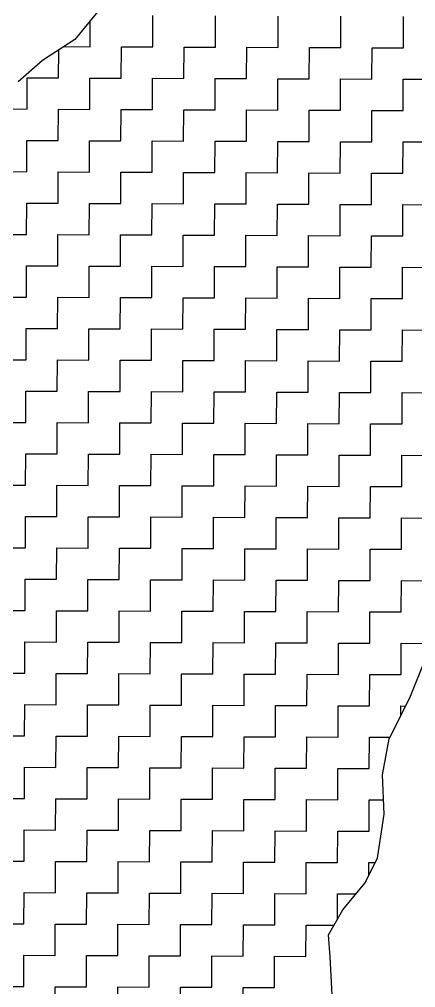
# Model space of a CAD drawing. Header units: metres. Extents: x 274536 to 279488, y 2074615 to 2078106.
# Drawn here: x 278501.9 to 278566.4, y 2075992.5 to 2076150.1 of the extents above; entities that cross this region are included whole.
import ezdxf

# ---------------------------------------------------------------- set-up
doc = ezdxf.new("R2010")
doc.units = ezdxf.units.M
doc.layers.add('POLY_HATCH', color=12, linetype='Continuous')

msp = doc.modelspace()

# ---------------------------------------------------------------- linework, layer by layer
at = {"layer": 'POLY_HATCH'}
for p, q in [((278515.45, 2076152.26), (278510.95, 2076146.81)), ((278510.95, 2076146.81), (278505.71, 2076143.36)), ((278505.71, 2076143.36), (278501.72, 2076139.89)), ((278565.44, 2076039.63), (278568.02, 2076046)), ((278562.09, 2076032.99), (278565.44, 2076039.63)), ((278561.04, 2076027.12), (278562.09, 2076032.99)), ((278561.27, 2076020.73), (278561.04, 2076027.12)), ((278560.22, 2076013.58), (278561.27, 2076020.73)), ((278558.16, 2076009.5), (278560.22, 2076013.58)), ((278554.57, 2076005.17), (278558.16, 2076009.5)), ((278552.25, 2076001.09), (278554.57, 2076005.17)), ((278552.49, 2075997.51), (278552.25, 2076001.09)), ((278552.9, 2075990.26), (278552.49, 2075997.51))]:
    msp.add_line(p, q, dxfattribs=at)
at = {"layer": 'POLY_HATCH', "linetype": 'Continuous'}
for p, q in [((278523.62, 2076145.59), (278523.64, 2076150.69)), ((278533.82, 2076145.55), (278533.84, 2076150.66)), ((278544.02, 2076145.52), (278544.04, 2076150.62)), ((278554.22, 2076145.48), (278554.24, 2076150.58)), ((278513.42, 2076145.63), (278513.43, 2076149.83)), ((278564.42, 2076145.44), (278564.44, 2076150.54)), ((278508.3, 2076140.55), (278508.32, 2076145.07)), ((278509.19, 2076145.65), (278513.42, 2076145.63)), ((278518.5, 2076140.51), (278518.52, 2076145.61)), ((278518.52, 2076145.61), (278523.62, 2076145.59)), ((278528.7, 2076140.47), (278528.72, 2076145.57)), ((278528.72, 2076145.57), (278533.82, 2076145.55)), ((278538.9, 2076140.43), (278538.92, 2076145.54)), ((278538.92, 2076145.54), (278544.02, 2076145.52)), ((278549.1, 2076140.4), (278549.12, 2076145.5)), ((278549.12, 2076145.5), (278554.22, 2076145.48)), ((278559.3, 2076140.36), (278559.32, 2076145.46)), ((278559.32, 2076145.46), (278564.42, 2076145.44)), ((278503.18, 2076135.47), (278503.2, 2076140.57)), ((278503.2, 2076140.57), (278508.3, 2076140.55)), ((278513.38, 2076135.43), (278513.4, 2076140.53)), ((278513.4, 2076140.53), (278518.5, 2076140.51)), ((278523.58, 2076135.39), (278523.6, 2076140.49)), ((278523.6, 2076140.49), (278528.7, 2076140.47)), ((278533.78, 2076135.35), (278533.8, 2076140.45)), ((278533.8, 2076140.45), (278538.9, 2076140.43)), ((278543.98, 2076135.31), (278544, 2076140.42)), ((278544, 2076140.42), (278549.1, 2076140.4)), ((278554.18, 2076135.28), (278554.2, 2076140.38)), ((278554.2, 2076140.38), (278559.3, 2076140.36)), ((278564.38, 2076135.24), (278564.4, 2076140.34)), ((278564.4, 2076140.34), (278569.51, 2076140.32)), ((278498.08, 2076135.49), (278503.18, 2076135.47)), ((278508.26, 2076130.35), (278508.28, 2076135.45)), ((278508.28, 2076135.45), (278513.38, 2076135.43)), ((278518.46, 2076130.31), (278518.48, 2076135.41)), ((278518.48, 2076135.41), (278523.58, 2076135.39)), ((278528.66, 2076130.27), (278528.68, 2076135.37)), ((278528.68, 2076135.37), (278533.78, 2076135.35)), ((278538.86, 2076130.23), (278538.88, 2076135.33)), ((278538.88, 2076135.33), (278543.98, 2076135.31)), ((278549.06, 2076130.19), (278549.08, 2076135.29)), ((278549.08, 2076135.29), (278554.18, 2076135.28)), ((278559.26, 2076130.15), (278559.28, 2076135.26)), ((278559.28, 2076135.26), (278564.38, 2076135.24)), ((278503.14, 2076125.27), (278503.16, 2076130.37)), ((278503.16, 2076130.37), (278508.26, 2076130.35)), ((278513.34, 2076125.23), (278513.36, 2076130.33)), ((278513.36, 2076130.33), (278518.46, 2076130.31)), ((278523.54, 2076125.19), (278523.56, 2076130.29)), ((278523.56, 2076130.29), (278528.66, 2076130.27)), ((278533.74, 2076125.15), (278533.76, 2076130.25)), ((278533.76, 2076130.25), (278538.86, 2076130.23)), ((278543.94, 2076125.11), (278543.96, 2076130.21)), ((278543.96, 2076130.21), (278549.06, 2076130.19)), ((278554.14, 2076125.07), (278554.16, 2076130.17)), ((278554.16, 2076130.17), (278559.26, 2076130.15)), ((278564.35, 2076125.03), (278564.37, 2076130.14)), ((278564.37, 2076130.14), (278569.47, 2076130.12)), ((278498.04, 2076125.29), (278503.14, 2076125.27)), ((278508.22, 2076120.15), (278508.24, 2076125.25)), ((278508.24, 2076125.25), (278513.34, 2076125.23)), ((278518.42, 2076120.11), (278518.44, 2076125.21)), ((278518.44, 2076125.21), (278523.54, 2076125.19)), ((278528.62, 2076120.07), (278528.64, 2076125.17)), ((278528.64, 2076125.17), (278533.74, 2076125.15)), ((278538.82, 2076120.03), (278538.84, 2076125.13)), ((278538.84, 2076125.13), (278543.94, 2076125.11)), ((278549.02, 2076119.99), (278549.04, 2076125.09)), ((278549.04, 2076125.09), (278554.14, 2076125.07)), ((278559.23, 2076119.95), (278559.25, 2076125.05)), ((278559.25, 2076125.05), (278564.35, 2076125.03)), ((278503.1, 2076115.07), (278503.12, 2076120.17)), ((278503.12, 2076120.17), (278508.22, 2076120.15)), ((278513.3, 2076115.03), (278513.32, 2076120.13)), ((278513.32, 2076120.13), (278518.42, 2076120.11)), ((278523.5, 2076114.99), (278523.52, 2076120.09)), ((278523.52, 2076120.09), (278528.62, 2076120.07)), ((278533.7, 2076114.95), (278533.72, 2076120.05)), ((278533.72, 2076120.05), (278538.82, 2076120.03)), ((278543.9, 2076114.91), (278543.92, 2076120.01)), ((278543.92, 2076120.01), (278549.02, 2076119.99)), ((278554.11, 2076114.87), (278554.12, 2076119.97)), ((278554.12, 2076119.97), (278559.23, 2076119.95)), ((278564.31, 2076114.83), (278564.33, 2076119.93)), ((278564.33, 2076119.93), (278569.43, 2076119.91)), ((278498, 2076115.09), (278503.1, 2076115.07)), ((278508.18, 2076109.95), (278508.2, 2076115.05)), ((278508.2, 2076115.05), (278513.3, 2076115.03)), ((278518.38, 2076109.91), (278518.4, 2076115.01)), ((278518.4, 2076115.01), (278523.5, 2076114.99)), ((278528.58, 2076109.87), (278528.6, 2076114.97)), ((278528.6, 2076114.97), (278533.7, 2076114.95)), ((278538.78, 2076109.83), (278538.8, 2076114.93)), ((278538.8, 2076114.93), (278543.9, 2076114.91)), ((278548.98, 2076109.79), (278549, 2076114.89)), ((278549, 2076114.89), (278554.11, 2076114.87)), ((278559.19, 2076109.75), (278559.21, 2076114.85)), ((278559.21, 2076114.85), (278564.31, 2076114.83)), ((278503.06, 2076104.87), (278503.08, 2076109.97)), ((278503.08, 2076109.97), (278508.18, 2076109.95)), ((278513.26, 2076104.83), (278513.28, 2076109.93)), ((278513.28, 2076109.93), (278518.38, 2076109.91)), ((278523.46, 2076104.79), (278523.48, 2076109.89)), ((278523.48, 2076109.89), (278528.58, 2076109.87)), ((278533.66, 2076104.75), (278533.68, 2076109.85)), ((278533.68, 2076109.85), (278538.78, 2076109.83)), ((278543.86, 2076104.71), (278543.88, 2076109.81)), ((278543.88, 2076109.81), (278548.98, 2076109.79)), ((278554.07, 2076104.67), (278554.09, 2076109.77)), ((278554.09, 2076109.77), (278559.19, 2076109.75)), ((278564.27, 2076104.63), (278564.29, 2076109.73)), ((278564.29, 2076109.73), (278569.39, 2076109.71)), ((278497.96, 2076104.89), (278503.06, 2076104.87)), ((278508.14, 2076099.75), (278508.16, 2076104.85)), ((278508.16, 2076104.85), (278513.26, 2076104.83)), ((278518.34, 2076099.71), (278518.36, 2076104.81)), ((278518.36, 2076104.81), (278523.46, 2076104.79)), ((278528.54, 2076099.67), (278528.56, 2076104.77)), ((278528.56, 2076104.77), (278533.66, 2076104.75)), ((278538.74, 2076099.63), (278538.76, 2076104.73)), ((278538.76, 2076104.73), (278543.86, 2076104.71)), ((278548.95, 2076099.59), (278548.97, 2076104.69)), ((278548.97, 2076104.69), (278554.07, 2076104.67)), ((278559.15, 2076099.55), (278559.17, 2076104.65)), ((278559.17, 2076104.65), (278564.27, 2076104.63)), ((278503.02, 2076094.67), (278503.04, 2076099.77)), ((278503.04, 2076099.77), (278508.14, 2076099.75)), ((278513.22, 2076094.63), (278513.24, 2076099.73)), ((278513.24, 2076099.73), (278518.34, 2076099.71)), ((278523.42, 2076094.59), (278523.44, 2076099.69)), ((278523.44, 2076099.69), (278528.54, 2076099.67)), ((278533.62, 2076094.55), (278533.64, 2076099.65)), ((278533.64, 2076099.65), (278538.74, 2076099.63)), ((278543.83, 2076094.51), (278543.84, 2076099.61)), ((278543.84, 2076099.61), (278548.95, 2076099.59)), ((278554.03, 2076094.47), (278554.05, 2076099.57)), ((278554.05, 2076099.57), (278559.15, 2076099.55)), ((278564.23, 2076094.43), (278564.25, 2076099.53)), ((278564.25, 2076099.53), (278569.35, 2076099.51)), ((278497.92, 2076094.69), (278503.02, 2076094.67)), ((278508.1, 2076089.55), (278508.12, 2076094.65)), ((278508.12, 2076094.65), (278513.22, 2076094.63)), ((278518.3, 2076089.51), (278518.32, 2076094.61)), ((278518.32, 2076094.61), (278523.42, 2076094.59)), ((278528.5, 2076089.47), (278528.52, 2076094.57)), ((278528.52, 2076094.57), (278533.62, 2076094.55)), ((278538.71, 2076089.43), (278538.72, 2076094.53)), ((278538.72, 2076094.53), (278543.83, 2076094.51)), ((278548.91, 2076089.39), (278548.93, 2076094.49)), ((278548.93, 2076094.49), (278554.03, 2076094.47)), ((278559.11, 2076089.35), (278559.13, 2076094.45)), ((278559.13, 2076094.45), (278564.23, 2076094.43)), ((278502.98, 2076084.47), (278503, 2076089.57)), ((278503, 2076089.57), (278508.1, 2076089.55)), ((278513.18, 2076084.43), (278513.2, 2076089.53)), ((278513.2, 2076089.53), (278518.3, 2076089.51)), ((278523.38, 2076084.39), (278523.4, 2076089.49)), ((278523.4, 2076089.49), (278528.5, 2076089.47)), ((278533.58, 2076084.35), (278533.6, 2076089.45)), ((278533.6, 2076089.45), (278538.71, 2076089.43)), ((278543.79, 2076084.31), (278543.81, 2076089.41)), ((278543.81, 2076089.41), (278548.91, 2076089.39)), ((278553.99, 2076084.27), (278554.01, 2076089.37)), ((278554.01, 2076089.37), (278559.11, 2076089.35)), ((278564.19, 2076084.23), (278564.21, 2076089.33)), ((278564.21, 2076089.33), (278569.31, 2076089.31)), ((278497.88, 2076084.49), (278502.98, 2076084.47)), ((278508.06, 2076079.35), (278508.08, 2076084.45)), ((278508.08, 2076084.45), (278513.18, 2076084.43)), ((278518.26, 2076079.31), (278518.28, 2076084.41)), ((278518.28, 2076084.41), (278523.38, 2076084.39)), ((278528.46, 2076079.27), (278528.48, 2076084.37)), ((278528.48, 2076084.37), (278533.58, 2076084.35)), ((278538.67, 2076079.23), (278538.69, 2076084.33)), ((278538.69, 2076084.33), (278543.79, 2076084.31)), ((278548.87, 2076079.19), (278548.89, 2076084.29)), ((278548.89, 2076084.29), (278553.99, 2076084.27)), ((278559.07, 2076079.15), (278559.09, 2076084.25)), ((278559.09, 2076084.25), (278564.19, 2076084.23)), ((278502.94, 2076074.26), (278502.96, 2076079.37)), ((278502.96, 2076079.37), (278508.06, 2076079.35)), ((278513.14, 2076074.23), (278513.16, 2076079.33)), ((278513.16, 2076079.33), (278518.26, 2076079.31)), ((278523.34, 2076074.19), (278523.36, 2076079.29)), ((278523.36, 2076079.29), (278528.46, 2076079.27)), ((278533.55, 2076074.15), (278533.57, 2076079.25)), ((278533.57, 2076079.25), (278538.67, 2076079.23)), ((278543.75, 2076074.11), (278543.77, 2076079.21)), ((278543.77, 2076079.21), (278548.87, 2076079.19)), ((278553.95, 2076074.07), (278553.97, 2076079.17)), ((278553.97, 2076079.17), (278559.07, 2076079.15)), ((278564.15, 2076074.03), (278564.17, 2076079.13)), ((278564.17, 2076079.13), (278569.27, 2076079.11)), ((278497.84, 2076074.28), (278502.94, 2076074.26)), ((278508.02, 2076069.14), (278508.04, 2076074.25)), ((278508.04, 2076074.25), (278513.14, 2076074.23)), ((278518.22, 2076069.11), (278518.24, 2076074.21)), ((278518.24, 2076074.21), (278523.34, 2076074.19)), ((278528.43, 2076069.07), (278528.44, 2076074.17)), ((278528.44, 2076074.17), (278533.55, 2076074.15)), ((278538.63, 2076069.03), (278538.65, 2076074.13)), ((278538.65, 2076074.13), (278543.75, 2076074.11)), ((278548.83, 2076068.99), (278548.85, 2076074.09)), ((278548.85, 2076074.09), (278553.95, 2076074.07)), ((278559.03, 2076068.95), (278559.05, 2076074.05)), ((278559.05, 2076074.05), (278564.15, 2076074.03)), ((278502.9, 2076064.06), (278502.92, 2076069.16)), ((278502.92, 2076069.16), (278508.02, 2076069.14)), ((278513.1, 2076064.02), (278513.12, 2076069.13)), ((278513.12, 2076069.13), (278518.22, 2076069.11)), ((278523.31, 2076063.99), (278523.32, 2076069.09)), ((278523.32, 2076069.09), (278528.43, 2076069.07)), ((278533.51, 2076063.95), (278533.53, 2076069.05)), ((278533.53, 2076069.05), (278538.63, 2076069.03)), ((278543.71, 2076063.91), (278543.73, 2076069.01)), ((278543.73, 2076069.01), (278548.83, 2076068.99)), ((278553.91, 2076063.87), (278553.93, 2076068.97)), ((278553.93, 2076068.97), (278559.03, 2076068.95)), ((278564.11, 2076063.83), (278564.13, 2076068.93)), ((278564.13, 2076068.93), (278569.23, 2076068.91)), ((278497.8, 2076064.08), (278502.9, 2076064.06)), ((278507.98, 2076058.94), (278508, 2076064.04)), ((278508, 2076064.04), (278513.1, 2076064.02)), ((278518.18, 2076058.9), (278518.2, 2076064)), ((278518.2, 2076064), (278523.31, 2076063.99)), ((278528.39, 2076058.86), (278528.41, 2076063.97)), ((278528.41, 2076063.97), (278533.51, 2076063.95)), ((278538.59, 2076058.83), (278538.61, 2076063.93)), ((278538.61, 2076063.93), (278543.71, 2076063.91)), ((278548.79, 2076058.79), (278548.81, 2076063.89)), ((278548.81, 2076063.89), (278553.91, 2076063.87)), ((278558.99, 2076058.75), (278559.01, 2076063.85)), ((278559.01, 2076063.85), (278564.11, 2076063.83)), ((278502.86, 2076053.86), (278502.88, 2076058.96)), ((278502.88, 2076058.96), (278507.98, 2076058.94)), ((278513.06, 2076053.82), (278513.08, 2076058.92)), ((278513.08, 2076058.92), (278518.18, 2076058.9)), ((278523.27, 2076053.78), (278523.29, 2076058.88)), ((278523.29, 2076058.88), (278528.39, 2076058.86)), ((278533.47, 2076053.74), (278533.49, 2076058.85)), ((278533.49, 2076058.85), (278538.59, 2076058.83)), ((278543.67, 2076053.71), (278543.69, 2076058.81)), ((278543.69, 2076058.81), (278548.79, 2076058.79)), ((278553.87, 2076053.67), (278553.89, 2076058.77)), ((278553.89, 2076058.77), (278558.99, 2076058.75)), ((278564.07, 2076053.63), (278564.09, 2076058.73)), ((278564.09, 2076058.73), (278569.19, 2076058.71)), ((278497.76, 2076053.88), (278502.86, 2076053.86)), ((278507.94, 2076048.74), (278507.96, 2076053.84)), ((278507.96, 2076053.84), (278513.06, 2076053.82)), ((278518.15, 2076048.7), (278518.17, 2076053.8)), ((278518.17, 2076053.8), (278523.27, 2076053.78)), ((278528.35, 2076048.66), (278528.37, 2076053.76)), ((278528.37, 2076053.76), (278533.47, 2076053.74)), ((278538.55, 2076048.62), (278538.57, 2076053.73)), ((278538.57, 2076053.73), (278543.67, 2076053.71)), ((278548.75, 2076048.59), (278548.77, 2076053.69)), ((278548.77, 2076053.69), (278553.87, 2076053.67)), ((278558.95, 2076048.55), (278558.97, 2076053.65)), ((278558.97, 2076053.65), (278564.07, 2076053.63)), ((278502.82, 2076043.66), (278502.84, 2076048.76)), ((278502.84, 2076048.76), (278507.94, 2076048.74)), ((278513.03, 2076043.62), (278513.04, 2076048.72)), ((278513.04, 2076048.72), (278518.15, 2076048.7)), ((278523.23, 2076043.58), (278523.25, 2076048.68)), ((278523.25, 2076048.68), (278528.35, 2076048.66)), ((278533.43, 2076043.54), (278533.45, 2076048.64)), ((278533.45, 2076048.64), (278538.55, 2076048.62)), ((278543.63, 2076043.5), (278543.65, 2076048.6)), ((278543.65, 2076048.6), (278548.75, 2076048.59)), ((278553.83, 2076043.46), (278553.85, 2076048.57)), ((278553.85, 2076048.57), (278558.95, 2076048.55)), ((278564.03, 2076043.43), (278564.05, 2076048.53)), ((278564.05, 2076048.53), (278569, 2076048.51)), ((278497.72, 2076043.68), (278502.82, 2076043.66)), ((278507.91, 2076038.54), (278507.92, 2076043.64)), ((278507.92, 2076043.64), (278513.03, 2076043.62)), ((278518.11, 2076038.5), (278518.13, 2076043.6)), ((278518.13, 2076043.6), (278523.23, 2076043.58)), ((278528.31, 2076038.46), (278528.33, 2076043.56)), ((278528.33, 2076043.56), (278533.43, 2076043.54)), ((278538.51, 2076038.42), (278538.53, 2076043.52)), ((278538.53, 2076043.52), (278543.63, 2076043.5)), ((278548.71, 2076038.38), (278548.73, 2076043.48)), ((278548.73, 2076043.48), (278553.83, 2076043.46)), ((278558.91, 2076038.34), (278558.93, 2076043.45)), ((278558.93, 2076043.45), (278564.03, 2076043.43)), ((278502.78, 2076033.46), (278502.8, 2076038.56)), ((278502.8, 2076038.56), (278507.91, 2076038.54)), ((278512.99, 2076033.42), (278513.01, 2076038.52)), ((278513.01, 2076038.52), (278518.11, 2076038.5)), ((278523.19, 2076033.38), (278523.21, 2076038.48)), ((278523.21, 2076038.48), (278528.31, 2076038.46)), ((278533.39, 2076033.34), (278533.41, 2076038.44)), ((278533.41, 2076038.44), (278538.51, 2076038.42)), ((278543.59, 2076033.3), (278543.61, 2076038.4)), ((278543.61, 2076038.4), (278548.71, 2076038.38)), ((278553.79, 2076033.26), (278553.81, 2076038.36)), ((278553.81, 2076038.36), (278558.91, 2076038.34)), ((278564.01, 2076038.33), (278564.78, 2076038.32)), ((278564.01, 2076036.79), (278564.01, 2076038.33)), ((278497.68, 2076033.48), (278502.78, 2076033.46)), ((278507.87, 2076028.34), (278507.89, 2076033.44)), ((278507.89, 2076033.44), (278512.99, 2076033.42)), ((278518.07, 2076028.3), (278518.09, 2076033.4)), ((278518.09, 2076033.4), (278523.19, 2076033.38)), ((278528.27, 2076028.26), (278528.29, 2076033.36)), ((278528.29, 2076033.36), (278533.39, 2076033.34)), ((278538.47, 2076028.22), (278538.49, 2076033.32)), ((278538.49, 2076033.32), (278543.59, 2076033.3)), ((278548.67, 2076028.18), (278548.69, 2076033.28)), ((278548.69, 2076033.28), (278553.79, 2076033.26)), ((278558.87, 2076028.14), (278558.89, 2076033.24)), ((278558.89, 2076033.24), (278562.21, 2076033.23)), ((278502.75, 2076023.26), (278502.77, 2076028.36)), ((278502.77, 2076028.36), (278507.87, 2076028.34)), ((278512.95, 2076023.22), (278512.97, 2076028.32)), ((278512.97, 2076028.32), (278518.07, 2076028.3)), ((278523.15, 2076023.18), (278523.17, 2076028.28)), ((278523.17, 2076028.28), (278528.27, 2076028.26)), ((278533.35, 2076023.14), (278533.37, 2076028.24)), ((278533.37, 2076028.24), (278538.47, 2076028.22)), ((278543.55, 2076023.1), (278543.57, 2076028.2)), ((278543.57, 2076028.2), (278548.67, 2076028.18)), ((278553.75, 2076023.06), (278553.77, 2076028.16)), ((278553.77, 2076028.16), (278558.87, 2076028.14)), ((278497.64, 2076023.28), (278502.75, 2076023.26)), ((278507.83, 2076018.14), (278507.85, 2076023.24)), ((278507.85, 2076023.24), (278512.95, 2076023.22)), ((278518.03, 2076018.1), (278518.05, 2076023.2)), ((278518.05, 2076023.2), (278523.15, 2076023.18)), ((278528.23, 2076018.06), (278528.25, 2076023.16)), ((278528.25, 2076023.16), (278533.35, 2076023.14)), ((278538.43, 2076018.02), (278538.45, 2076023.12)), ((278538.45, 2076023.12), (278543.55, 2076023.1)), ((278548.63, 2076017.98), (278548.65, 2076023.08)), ((278548.65, 2076023.08), (278553.75, 2076023.06)), ((278558.83, 2076017.94), (278558.85, 2076023.04)), ((278558.85, 2076023.04), (278561.19, 2076023.03)), ((278502.71, 2076013.06), (278502.73, 2076018.16)), ((278502.73, 2076018.16), (278507.83, 2076018.14)), ((278512.91, 2076013.02), (278512.93, 2076018.12)), ((278512.93, 2076018.12), (278518.03, 2076018.1)), ((278523.11, 2076012.98), (278523.13, 2076018.08)), ((278523.13, 2076018.08), (278528.23, 2076018.06)), ((278533.31, 2076012.94), (278533.33, 2076018.04)), ((278533.33, 2076018.04), (278538.43, 2076018.02)), ((278543.51, 2076012.9), (278543.53, 2076018)), ((278543.53, 2076018), (278548.63, 2076017.98)), ((278553.71, 2076012.86), (278553.73, 2076017.96)), ((278553.73, 2076017.96), (278558.83, 2076017.94)), ((278497.61, 2076013.08), (278502.71, 2076013.06)), ((278507.79, 2076007.94), (278507.81, 2076013.04)), ((278507.81, 2076013.04), (278512.91, 2076013.02)), ((278517.99, 2076007.9), (278518.01, 2076013)), ((278518.01, 2076013), (278523.11, 2076012.98)), ((278528.19, 2076007.86), (278528.21, 2076012.96)), ((278528.21, 2076012.96), (278533.31, 2076012.94)), ((278538.39, 2076007.82), (278538.41, 2076012.92)), ((278538.41, 2076012.92), (278543.51, 2076012.9)), ((278548.59, 2076007.78), (278548.61, 2076012.88)), ((278548.61, 2076012.88), (278553.71, 2076012.86)), ((278558.8, 2076010.77), (278558.81, 2076012.84)), ((278558.81, 2076012.84), (278559.85, 2076012.84)), ((278502.67, 2076002.86), (278502.69, 2076007.96)), ((278502.69, 2076007.96), (278507.79, 2076007.94)), ((278512.87, 2076002.82), (278512.89, 2076007.92)), ((278512.89, 2076007.92), (278517.99, 2076007.9)), ((278523.07, 2076002.78), (278523.09, 2076007.88)), ((278523.09, 2076007.88), (278528.19, 2076007.86)), ((278533.27, 2076002.74), (278533.29, 2076007.84)), ((278533.29, 2076007.84), (278538.39, 2076007.82)), ((278543.47, 2076002.7), (278543.49, 2076007.8)), ((278543.49, 2076007.8), (278548.59, 2076007.78)), ((278553.68, 2076003.6), (278553.69, 2076007.76)), ((278553.69, 2076007.76), (278556.71, 2076007.75)), ((278497.57, 2076002.88), (278502.67, 2076002.86)), ((278507.75, 2075997.74), (278507.77, 2076002.84)), ((278507.77, 2076002.84), (278512.87, 2076002.82)), ((278517.95, 2075997.7), (278517.97, 2076002.8)), ((278517.97, 2076002.8), (278523.07, 2076002.78)), ((278528.15, 2075997.66), (278528.17, 2076002.76)), ((278528.17, 2076002.76), (278533.27, 2076002.74)), ((278538.35, 2075997.62), (278538.37, 2076002.72)), ((278538.37, 2076002.72), (278543.47, 2076002.7)), ((278548.55, 2075997.58), (278548.57, 2076002.68)), ((278548.57, 2076002.68), (278553.14, 2076002.66)), ((278502.63, 2075992.66), (278502.65, 2075997.76)), ((278502.65, 2075997.76), (278507.75, 2075997.74)), ((278512.83, 2075992.62), (278512.85, 2075997.72)), ((278512.85, 2075997.72), (278517.95, 2075997.7)), ((278523.03, 2075992.58), (278523.05, 2075997.68)), ((278523.05, 2075997.68), (278528.15, 2075997.66)), ((278533.23, 2075992.54), (278533.25, 2075997.64)), ((278533.25, 2075997.64), (278538.35, 2075997.62)), ((278543.43, 2075992.5), (278543.45, 2075997.6)), ((278543.45, 2075997.6), (278548.55, 2075997.58)), ((278497.53, 2075992.68), (278502.63, 2075992.66)), ((278507.71, 2075987.54), (278507.73, 2075992.64)), ((278507.73, 2075992.64), (278512.83, 2075992.62)), ((278517.91, 2075987.5), (278517.93, 2075992.6)), ((278517.93, 2075992.6), (278523.03, 2075992.58)), ((278528.11, 2075987.46), (278528.13, 2075992.56)), ((278528.13, 2075992.56), (278533.23, 2075992.54)), ((278538.31, 2075987.42), (278538.33, 2075992.52)), ((278538.33, 2075992.52), (278543.43, 2075992.5))]:
    msp.add_line(p, q, dxfattribs=at)

doc.saveas('drawing.dxf')
